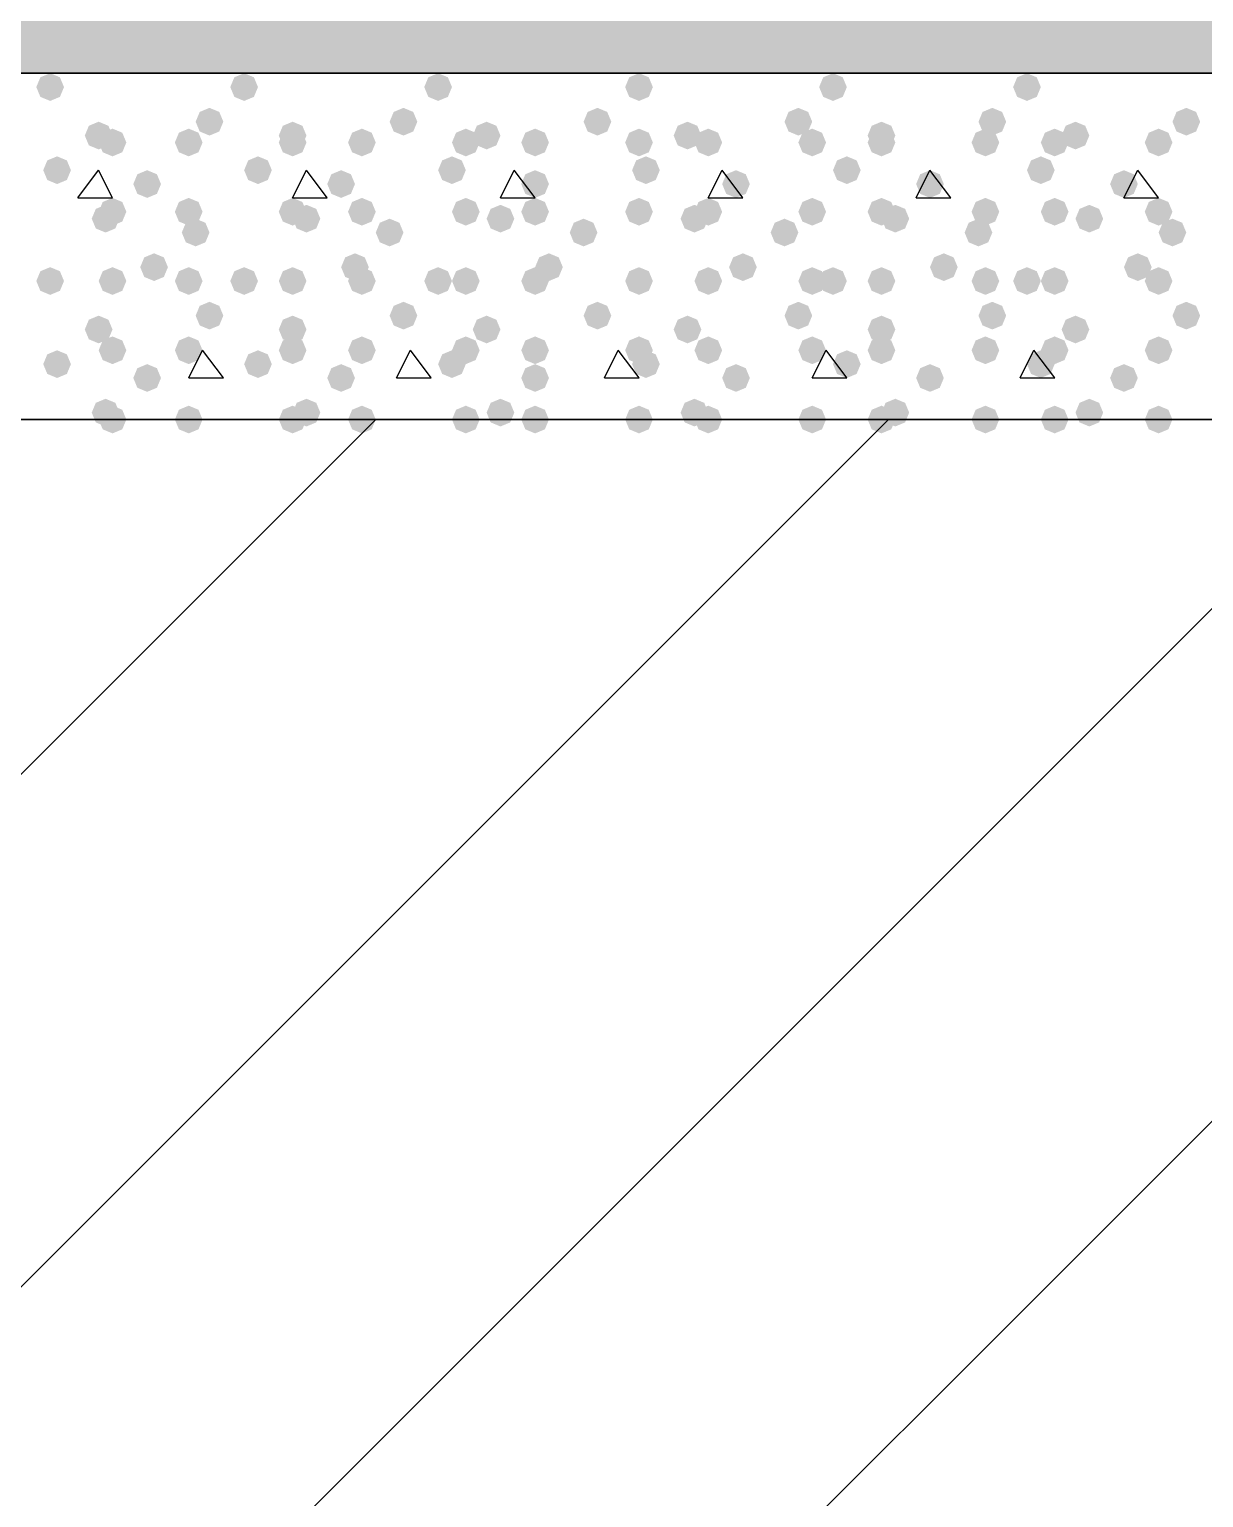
# Model space of a CAD drawing. Header units: millimetres. Extents: x 0 to 420, y 0 to 297.
# Drawn here: x 221.57 to 228.75, y 157.24 to 166.21 of the extents above; entities that cross this region are included whole.
import ezdxf

# ---------------------------------------------------------------- set-up
doc = ezdxf.new("R2010")
doc.units = ezdxf.units.MM
doc.layers.get('0').update_dxf_attribs({"linetype": 'CONTINUOUS'})

msp = doc.modelspace()

# ---------------------------------------------------------------- hatches: boundary and pattern name
at = {"true_color": 0x000008}
h = msp.add_hatch(color=0, dxfattribs=at)
h.paths.add_polyline_path([(378.544667, 177.927), (32.469667, 177.927), (378.544667, 165.946667)], flags=0)
h.paths.add_polyline_path([(32.469667, 177.927), (378.544667, 165.946667), (32.469667, 165.946667)], flags=0)
for points in [[(221.784333, 165.862), (221.759462, 165.802204), (221.699667, 165.777333), (221.639871, 165.802204), (221.615, 165.862), (221.639871, 165.921796), (221.699667, 165.946667), (221.759462, 165.921796)], [(222.969667, 165.862), (222.944796, 165.802204), (222.885, 165.777333), (222.825204, 165.802204), (222.800333, 165.862), (222.825204, 165.921796), (222.885, 165.946667), (222.944796, 165.921796)], [(224.155, 165.862), (224.130129, 165.802204), (224.070333, 165.777333), (224.010538, 165.802204), (223.985667, 165.862), (224.010537, 165.921796), (224.070333, 165.946667), (224.130129, 165.921796)], [(225.382667, 165.862), (225.357796, 165.802204), (225.298, 165.777333), (225.238204, 165.802204), (225.213333, 165.862), (225.238204, 165.921796), (225.298, 165.946667), (225.357796, 165.921796)], [(226.568, 165.862), (226.543129, 165.802204), (226.483333, 165.777333), (226.423538, 165.802204), (226.398667, 165.862), (226.423537, 165.921796), (226.483333, 165.946667), (226.543129, 165.921796)], [(227.753333, 165.862), (227.728462, 165.802204), (227.668667, 165.777333), (227.608871, 165.802204), (227.584, 165.862), (227.608871, 165.921796), (227.668667, 165.946667), (227.728462, 165.921796)], [(222.758, 165.650333), (222.733129, 165.590537), (222.673333, 165.565667), (222.613538, 165.590537), (222.588667, 165.650333), (222.613537, 165.710129), (222.673333, 165.735), (222.733129, 165.710129)], [(223.943333, 165.650333), (223.918462, 165.590537), (223.858667, 165.565667), (223.798871, 165.590537), (223.774, 165.650333), (223.798871, 165.710129), (223.858667, 165.735), (223.918462, 165.710129)], [(225.128667, 165.650333), (225.103796, 165.590537), (225.044, 165.565667), (224.984204, 165.590537), (224.959333, 165.650333), (224.984204, 165.710129), (225.044, 165.735), (225.103796, 165.710129)], [(226.356333, 165.650333), (226.331462, 165.590537), (226.271667, 165.565667), (226.211871, 165.590537), (226.187, 165.650333), (226.211871, 165.710129), (226.271667, 165.735), (226.331462, 165.710129)], [(227.541667, 165.650333), (227.516796, 165.590537), (227.457, 165.565667), (227.397204, 165.590537), (227.372333, 165.650333), (227.397204, 165.710129), (227.457, 165.735), (227.516796, 165.710129)], [(228.727, 165.650333), (228.702129, 165.590537), (228.642333, 165.565667), (228.582538, 165.590537), (228.557667, 165.650333), (228.582537, 165.710129), (228.642333, 165.735), (228.702129, 165.710129)], [(222.080667, 165.565667), (222.055796, 165.505871), (221.996, 165.481), (221.936204, 165.505871), (221.911333, 165.565667), (221.936204, 165.625462), (221.996, 165.650333), (222.055796, 165.625463)], [(222.165333, 165.523333), (222.140462, 165.463537), (222.080667, 165.438667), (222.020871, 165.463537), (221.996, 165.523333), (222.020871, 165.583129), (222.080667, 165.608), (222.140462, 165.583129)], [(222.631, 165.523333), (222.606129, 165.463537), (222.546333, 165.438667), (222.486538, 165.463537), (222.461667, 165.523333), (222.486537, 165.583129), (222.546333, 165.608), (222.606129, 165.583129)], [(223.266, 165.565667), (223.241129, 165.505871), (223.181333, 165.481), (223.121538, 165.505871), (223.096667, 165.565667), (223.121537, 165.625462), (223.181333, 165.650333), (223.241129, 165.625463)], [(223.266, 165.523333), (223.241129, 165.463537), (223.181333, 165.438667), (223.121538, 165.463537), (223.096667, 165.523333), (223.121537, 165.583129), (223.181333, 165.608), (223.241129, 165.583129)], [(223.689333, 165.523333), (223.664463, 165.463537), (223.604667, 165.438667), (223.544871, 165.463537), (223.52, 165.523333), (223.544871, 165.583129), (223.604667, 165.608), (223.664462, 165.583129)], [(224.324333, 165.523333), (224.299463, 165.463537), (224.239667, 165.438667), (224.179871, 165.463537), (224.155, 165.523333), (224.179871, 165.583129), (224.239667, 165.608), (224.299462, 165.583129)], [(224.451333, 165.565667), (224.426462, 165.505871), (224.366667, 165.481), (224.306871, 165.505871), (224.282, 165.565667), (224.306871, 165.625462), (224.366667, 165.650333), (224.426462, 165.625463)], [(224.747667, 165.523333), (224.722796, 165.463537), (224.663, 165.438667), (224.603204, 165.463537), (224.578333, 165.523333), (224.603204, 165.583129), (224.663, 165.608), (224.722796, 165.583129)], [(225.382667, 165.523333), (225.357796, 165.463537), (225.298, 165.438667), (225.238204, 165.463537), (225.213333, 165.523333), (225.238204, 165.583129), (225.298, 165.608), (225.357796, 165.583129)], [(225.679, 165.565667), (225.654129, 165.505871), (225.594333, 165.481), (225.534538, 165.505871), (225.509667, 165.565667), (225.534537, 165.625462), (225.594333, 165.650333), (225.654129, 165.625463)], [(225.806, 165.523333), (225.781129, 165.463537), (225.721333, 165.438667), (225.661538, 165.463537), (225.636667, 165.523333), (225.661537, 165.583129), (225.721333, 165.608), (225.781129, 165.583129)], [(226.441, 165.523333), (226.416129, 165.463537), (226.356333, 165.438667), (226.296538, 165.463537), (226.271667, 165.523333), (226.296537, 165.583129), (226.356333, 165.608), (226.416129, 165.583129)], [(226.864333, 165.565667), (226.839463, 165.505871), (226.779667, 165.481), (226.719871, 165.505871), (226.695, 165.565667), (226.719871, 165.625462), (226.779667, 165.650333), (226.839462, 165.625463)], [(226.864333, 165.523333), (226.839463, 165.463537), (226.779667, 165.438667), (226.719871, 165.463537), (226.695, 165.523333), (226.719871, 165.583129), (226.779667, 165.608), (226.839462, 165.583129)], [(227.499333, 165.523333), (227.474463, 165.463537), (227.414667, 165.438667), (227.354871, 165.463537), (227.33, 165.523333), (227.354871, 165.583129), (227.414667, 165.608), (227.474462, 165.583129)], [(227.922667, 165.523333), (227.897796, 165.463537), (227.838, 165.438667), (227.778204, 165.463537), (227.753333, 165.523333), (227.778204, 165.583129), (227.838, 165.608), (227.897796, 165.583129)], [(228.049667, 165.565667), (228.024796, 165.505871), (227.965, 165.481), (227.905204, 165.505871), (227.880333, 165.565667), (227.905204, 165.625462), (227.965, 165.650333), (228.024796, 165.625463)], [(228.557667, 165.523333), (228.532796, 165.463537), (228.473, 165.438667), (228.413204, 165.463537), (228.388333, 165.523333), (228.413204, 165.583129), (228.473, 165.608), (228.532796, 165.583129)], [(221.826667, 165.354), (221.801796, 165.294204), (221.742, 165.269333), (221.682204, 165.294204), (221.657333, 165.354), (221.682204, 165.413796), (221.742, 165.438667), (221.801796, 165.413796)], [(223.054333, 165.354), (223.029462, 165.294204), (222.969667, 165.269333), (222.909871, 165.294204), (222.885, 165.354), (222.909871, 165.413796), (222.969667, 165.438667), (223.029462, 165.413796)], [(224.239667, 165.354), (224.214796, 165.294204), (224.155, 165.269333), (224.095204, 165.294204), (224.070333, 165.354), (224.095204, 165.413796), (224.155, 165.438667), (224.214796, 165.413796)], [(225.425, 165.354), (225.400129, 165.294204), (225.340333, 165.269333), (225.280538, 165.294204), (225.255667, 165.354), (225.280537, 165.413796), (225.340333, 165.438667), (225.400129, 165.413796)], [(226.652667, 165.354), (226.627796, 165.294204), (226.568, 165.269333), (226.508204, 165.294204), (226.483333, 165.354), (226.508204, 165.413796), (226.568, 165.438667), (226.627796, 165.413796)], [(227.838, 165.354), (227.813129, 165.294204), (227.753333, 165.269333), (227.693537, 165.294204), (227.668667, 165.354), (227.693537, 165.413796), (227.753333, 165.438667), (227.813129, 165.413796)], [(222.377, 165.269333), (222.352129, 165.209537), (222.292333, 165.184667), (222.232537, 165.209537), (222.207667, 165.269333), (222.232537, 165.329129), (222.292333, 165.354), (222.352129, 165.329129)], [(223.562333, 165.269333), (223.537463, 165.209537), (223.477667, 165.184667), (223.417871, 165.209537), (223.393, 165.269333), (223.417871, 165.329129), (223.477667, 165.354), (223.537462, 165.329129)], [(224.747667, 165.269333), (224.722796, 165.209537), (224.663, 165.184667), (224.603204, 165.209537), (224.578333, 165.269333), (224.603204, 165.329129), (224.663, 165.354), (224.722796, 165.329129)], [(225.975333, 165.269333), (225.950462, 165.209537), (225.890667, 165.184667), (225.830871, 165.209537), (225.806, 165.269333), (225.830871, 165.329129), (225.890667, 165.354), (225.950462, 165.329129)], [(227.160667, 165.269333), (227.135796, 165.209537), (227.076, 165.184667), (227.016204, 165.209537), (226.991333, 165.269333), (227.016204, 165.329129), (227.076, 165.354), (227.135796, 165.329129)], [(228.346, 165.269333), (228.321129, 165.209537), (228.261333, 165.184667), (228.201538, 165.209537), (228.176667, 165.269333), (228.201537, 165.329129), (228.261333, 165.354), (228.321129, 165.329129)], [(222.123, 165.057667), (222.098129, 164.997871), (222.038333, 164.973), (221.978538, 164.997871), (221.953667, 165.057667), (221.978537, 165.117462), (222.038333, 165.142333), (222.098129, 165.117463)], [(222.165333, 165.1), (222.140462, 165.040204), (222.080667, 165.015333), (222.020871, 165.040204), (221.996, 165.1), (222.020871, 165.159796), (222.080667, 165.184667), (222.140462, 165.159796)], [(222.631, 165.1), (222.606129, 165.040204), (222.546333, 165.015333), (222.486538, 165.040204), (222.461667, 165.1), (222.486537, 165.159796), (222.546333, 165.184667), (222.606129, 165.159796)], [(223.266, 165.1), (223.241129, 165.040204), (223.181333, 165.015333), (223.121538, 165.040204), (223.096667, 165.1), (223.121537, 165.159796), (223.181333, 165.184667), (223.241129, 165.159796)], [(223.350667, 165.057667), (223.325796, 164.997871), (223.266, 164.973), (223.206204, 164.997871), (223.181333, 165.057667), (223.206204, 165.117462), (223.266, 165.142333), (223.325796, 165.117463)], [(223.689333, 165.1), (223.664463, 165.040204), (223.604667, 165.015333), (223.544871, 165.040204), (223.52, 165.1), (223.544871, 165.159796), (223.604667, 165.184667), (223.664462, 165.159796)], [(224.324333, 165.1), (224.299463, 165.040204), (224.239667, 165.015333), (224.179871, 165.040204), (224.155, 165.1), (224.179871, 165.159796), (224.239667, 165.184667), (224.299462, 165.159796)], [(224.536, 165.057667), (224.511129, 164.997871), (224.451333, 164.973), (224.391538, 164.997871), (224.366667, 165.057667), (224.391537, 165.117462), (224.451333, 165.142333), (224.511129, 165.117463)], [(224.747667, 165.1), (224.722796, 165.040204), (224.663, 165.015333), (224.603204, 165.040204), (224.578333, 165.1), (224.603204, 165.159796), (224.663, 165.184667), (224.722796, 165.159796)], [(225.382667, 165.1), (225.357796, 165.040204), (225.298, 165.015333), (225.238204, 165.040204), (225.213333, 165.1), (225.238204, 165.159796), (225.298, 165.184667), (225.357796, 165.159796)], [(225.721333, 165.057667), (225.696463, 164.997871), (225.636667, 164.973), (225.576871, 164.997871), (225.552, 165.057667), (225.576871, 165.117462), (225.636667, 165.142333), (225.696462, 165.117463)], [(225.806, 165.1), (225.781129, 165.040204), (225.721333, 165.015333), (225.661538, 165.040204), (225.636667, 165.1), (225.661537, 165.159796), (225.721333, 165.184667), (225.781129, 165.159796)], [(226.441, 165.1), (226.416129, 165.040204), (226.356333, 165.015333), (226.296538, 165.040204), (226.271667, 165.1), (226.296537, 165.159796), (226.356333, 165.184667), (226.416129, 165.159796)], [(226.864333, 165.1), (226.839463, 165.040204), (226.779667, 165.015333), (226.719871, 165.040204), (226.695, 165.1), (226.719871, 165.159796), (226.779667, 165.184667), (226.839462, 165.159796)], [(226.949, 165.057667), (226.924129, 164.997871), (226.864333, 164.973), (226.804538, 164.997871), (226.779667, 165.057667), (226.804537, 165.117462), (226.864333, 165.142333), (226.924129, 165.117463)], [(227.499333, 165.1), (227.474463, 165.040204), (227.414667, 165.015333), (227.354871, 165.040204), (227.33, 165.1), (227.354871, 165.159796), (227.414667, 165.184667), (227.474462, 165.159796)], [(227.922667, 165.1), (227.897796, 165.040204), (227.838, 165.015333), (227.778204, 165.040204), (227.753333, 165.1), (227.778204, 165.159796), (227.838, 165.184667), (227.897796, 165.159796)], [(228.134333, 165.057667), (228.109463, 164.997871), (228.049667, 164.973), (227.989871, 164.997871), (227.965, 165.057667), (227.989871, 165.117462), (228.049667, 165.142333), (228.109462, 165.117463)], [(228.557667, 165.1), (228.532796, 165.040204), (228.473, 165.015333), (228.413204, 165.040204), (228.388333, 165.1), (228.413204, 165.159796), (228.473, 165.184667), (228.532796, 165.159796)], [(222.673333, 164.973), (222.648462, 164.913204), (222.588667, 164.888333), (222.528871, 164.913204), (222.504, 164.973), (222.528871, 165.032796), (222.588667, 165.057667), (222.648462, 165.032796)], [(223.858667, 164.973), (223.833796, 164.913204), (223.774, 164.888333), (223.714204, 164.913204), (223.689333, 164.973), (223.714204, 165.032796), (223.774, 165.057667), (223.833796, 165.032796)], [(225.044, 164.973), (225.019129, 164.913204), (224.959333, 164.888333), (224.899538, 164.913204), (224.874667, 164.973), (224.899537, 165.032796), (224.959333, 165.057667), (225.019129, 165.032796)], [(226.271667, 164.973), (226.246796, 164.913204), (226.187, 164.888333), (226.127204, 164.913204), (226.102333, 164.973), (226.127204, 165.032796), (226.187, 165.057667), (226.246796, 165.032796)], [(227.457, 164.973), (227.432129, 164.913204), (227.372333, 164.888333), (227.312537, 164.913204), (227.287667, 164.973), (227.312537, 165.032796), (227.372333, 165.057667), (227.432129, 165.032796)], [(228.642333, 164.973), (228.617462, 164.913204), (228.557667, 164.888333), (228.497871, 164.913204), (228.473, 164.973), (228.497871, 165.032796), (228.557667, 165.057667), (228.617462, 165.032796)], [(222.419333, 164.761333), (222.394463, 164.701537), (222.334667, 164.676667), (222.274871, 164.701537), (222.25, 164.761333), (222.274871, 164.821129), (222.334667, 164.846), (222.394462, 164.821129)], [(223.647, 164.761333), (223.622129, 164.701537), (223.562333, 164.676667), (223.502537, 164.701537), (223.477667, 164.761333), (223.502537, 164.821129), (223.562333, 164.846), (223.622129, 164.821129)], [(224.832333, 164.761333), (224.807462, 164.701537), (224.747667, 164.676667), (224.687871, 164.701537), (224.663, 164.761333), (224.687871, 164.821129), (224.747667, 164.846), (224.807462, 164.821129)], [(226.017667, 164.761333), (225.992796, 164.701537), (225.933, 164.676667), (225.873204, 164.701537), (225.848333, 164.761333), (225.873204, 164.821129), (225.933, 164.846), (225.992796, 164.821129)], [(227.245333, 164.761333), (227.220462, 164.701537), (227.160667, 164.676667), (227.100871, 164.701537), (227.076, 164.761333), (227.100871, 164.821129), (227.160667, 164.846), (227.220462, 164.821129)], [(228.430667, 164.761333), (228.405796, 164.701537), (228.346, 164.676667), (228.286204, 164.701537), (228.261333, 164.761333), (228.286204, 164.821129), (228.346, 164.846), (228.405796, 164.821129)], [(221.784333, 164.676667), (221.759462, 164.616871), (221.699667, 164.592), (221.639871, 164.616871), (221.615, 164.676667), (221.639871, 164.736462), (221.699667, 164.761333), (221.759462, 164.736463)], [(222.165333, 164.676667), (222.140462, 164.616871), (222.080667, 164.592), (222.020871, 164.616871), (221.996, 164.676667), (222.020871, 164.736462), (222.080667, 164.761333), (222.140462, 164.736463)], [(222.631, 164.676667), (222.606129, 164.616871), (222.546333, 164.592), (222.486538, 164.616871), (222.461667, 164.676667), (222.486537, 164.736462), (222.546333, 164.761333), (222.606129, 164.736463)], [(222.969667, 164.676667), (222.944796, 164.616871), (222.885, 164.592), (222.825204, 164.616871), (222.800333, 164.676667), (222.825204, 164.736462), (222.885, 164.761333), (222.944796, 164.736463)], [(223.266, 164.676667), (223.241129, 164.616871), (223.181333, 164.592), (223.121538, 164.616871), (223.096667, 164.676667), (223.121537, 164.736462), (223.181333, 164.761333), (223.241129, 164.736463)], [(223.689333, 164.676667), (223.664463, 164.616871), (223.604667, 164.592), (223.544871, 164.616871), (223.52, 164.676667), (223.544871, 164.736462), (223.604667, 164.761333), (223.664462, 164.736463)], [(224.155, 164.676667), (224.130129, 164.616871), (224.070333, 164.592), (224.010538, 164.616871), (223.985667, 164.676667), (224.010537, 164.736462), (224.070333, 164.761333), (224.130129, 164.736463)], [(224.324333, 164.676667), (224.299463, 164.616871), (224.239667, 164.592), (224.179871, 164.616871), (224.155, 164.676667), (224.179871, 164.736462), (224.239667, 164.761333), (224.299462, 164.736463)], [(224.747667, 164.676667), (224.722796, 164.616871), (224.663, 164.592), (224.603204, 164.616871), (224.578333, 164.676667), (224.603204, 164.736462), (224.663, 164.761333), (224.722796, 164.736463)], [(225.382667, 164.676667), (225.357796, 164.616871), (225.298, 164.592), (225.238204, 164.616871), (225.213333, 164.676667), (225.238204, 164.736462), (225.298, 164.761333), (225.357796, 164.736463)], [(225.382667, 164.676667), (225.357796, 164.616871), (225.298, 164.592), (225.238204, 164.616871), (225.213333, 164.676667), (225.238204, 164.736462), (225.298, 164.761333), (225.357796, 164.736463)], [(225.806, 164.676667), (225.781129, 164.616871), (225.721333, 164.592), (225.661538, 164.616871), (225.636667, 164.676667), (225.661537, 164.736462), (225.721333, 164.761333), (225.781129, 164.736463)], [(226.441, 164.676667), (226.416129, 164.616871), (226.356333, 164.592), (226.296538, 164.616871), (226.271667, 164.676667), (226.296537, 164.736462), (226.356333, 164.761333), (226.416129, 164.736463)], [(226.568, 164.676667), (226.543129, 164.616871), (226.483333, 164.592), (226.423538, 164.616871), (226.398667, 164.676667), (226.423537, 164.736462), (226.483333, 164.761333), (226.543129, 164.736463)], [(226.864333, 164.676667), (226.839463, 164.616871), (226.779667, 164.592), (226.719871, 164.616871), (226.695, 164.676667), (226.719871, 164.736462), (226.779667, 164.761333), (226.839462, 164.736463)], [(227.499333, 164.676667), (227.474463, 164.616871), (227.414667, 164.592), (227.354871, 164.616871), (227.33, 164.676667), (227.354871, 164.736462), (227.414667, 164.761333), (227.474462, 164.736463)], [(227.753333, 164.676667), (227.728462, 164.616871), (227.668667, 164.592), (227.608871, 164.616871), (227.584, 164.676667), (227.608871, 164.736462), (227.668667, 164.761333), (227.728462, 164.736463)], [(227.922667, 164.676667), (227.897796, 164.616871), (227.838, 164.592), (227.778204, 164.616871), (227.753333, 164.676667), (227.778204, 164.736462), (227.838, 164.761333), (227.897796, 164.736463)], [(228.557667, 164.676667), (228.532796, 164.616871), (228.473, 164.592), (228.413204, 164.616871), (228.388333, 164.676667), (228.413204, 164.736462), (228.473, 164.761333), (228.532796, 164.736463)], [(222.758, 164.465), (222.733129, 164.405204), (222.673333, 164.380333), (222.613538, 164.405204), (222.588667, 164.465), (222.613537, 164.524796), (222.673333, 164.549667), (222.733129, 164.524796)], [(223.943333, 164.465), (223.918462, 164.405204), (223.858667, 164.380333), (223.798871, 164.405204), (223.774, 164.465), (223.798871, 164.524796), (223.858667, 164.549667), (223.918462, 164.524796)], [(225.128667, 164.465), (225.103796, 164.405204), (225.044, 164.380333), (224.984204, 164.405204), (224.959333, 164.465), (224.984204, 164.524796), (225.044, 164.549667), (225.103796, 164.524796)], [(226.356333, 164.465), (226.331462, 164.405204), (226.271667, 164.380333), (226.211871, 164.405204), (226.187, 164.465), (226.211871, 164.524796), (226.271667, 164.549667), (226.331462, 164.524796)], [(227.541667, 164.465), (227.516796, 164.405204), (227.457, 164.380333), (227.397204, 164.405204), (227.372333, 164.465), (227.397204, 164.524796), (227.457, 164.549667), (227.516796, 164.524796)], [(228.727, 164.465), (228.702129, 164.405204), (228.642333, 164.380333), (228.582538, 164.405204), (228.557667, 164.465), (228.582537, 164.524796), (228.642333, 164.549667), (228.702129, 164.524796)], [(222.080667, 164.380333), (222.055796, 164.320537), (221.996, 164.295667), (221.936204, 164.320537), (221.911333, 164.380333), (221.936204, 164.440129), (221.996, 164.465), (222.055796, 164.440129)], [(223.266, 164.380333), (223.241129, 164.320537), (223.181333, 164.295667), (223.121538, 164.320537), (223.096667, 164.380333), (223.121537, 164.440129), (223.181333, 164.465), (223.241129, 164.440129)], [(224.451333, 164.380333), (224.426462, 164.320537), (224.366667, 164.295667), (224.306871, 164.320537), (224.282, 164.380333), (224.306871, 164.440129), (224.366667, 164.465), (224.426462, 164.440129)], [(225.679, 164.380333), (225.654129, 164.320537), (225.594333, 164.295667), (225.534538, 164.320537), (225.509667, 164.380333), (225.534537, 164.440129), (225.594333, 164.465), (225.654129, 164.440129)], [(226.864333, 164.380333), (226.839463, 164.320537), (226.779667, 164.295667), (226.719871, 164.320537), (226.695, 164.380333), (226.719871, 164.440129), (226.779667, 164.465), (226.839462, 164.440129)], [(228.049667, 164.380333), (228.024796, 164.320537), (227.965, 164.295667), (227.905204, 164.320537), (227.880333, 164.380333), (227.905204, 164.440129), (227.965, 164.465), (228.024796, 164.440129)], [(222.165333, 164.253333), (222.140462, 164.193537), (222.080667, 164.168667), (222.020871, 164.193537), (221.996, 164.253333), (222.020871, 164.313129), (222.080667, 164.338), (222.140462, 164.313129)], [(222.631, 164.253333), (222.606129, 164.193537), (222.546333, 164.168667), (222.486538, 164.193537), (222.461667, 164.253333), (222.486537, 164.313129), (222.546333, 164.338), (222.606129, 164.313129)], [(223.266, 164.253333), (223.241129, 164.193537), (223.181333, 164.168667), (223.121538, 164.193537), (223.096667, 164.253333), (223.121537, 164.313129), (223.181333, 164.338), (223.241129, 164.313129)], [(223.689333, 164.253333), (223.664463, 164.193537), (223.604667, 164.168667), (223.544871, 164.193537), (223.52, 164.253333), (223.544871, 164.313129), (223.604667, 164.338), (223.664462, 164.313129)], [(224.324333, 164.253333), (224.299463, 164.193537), (224.239667, 164.168667), (224.179871, 164.193537), (224.155, 164.253333), (224.179871, 164.313129), (224.239667, 164.338), (224.299462, 164.313129)], [(224.747667, 164.253333), (224.722796, 164.193537), (224.663, 164.168667), (224.603204, 164.193537), (224.578333, 164.253333), (224.603204, 164.313129), (224.663, 164.338), (224.722796, 164.313129)], [(225.382667, 164.253333), (225.357796, 164.193537), (225.298, 164.168667), (225.238204, 164.193537), (225.213333, 164.253333), (225.238204, 164.313129), (225.298, 164.338), (225.357796, 164.313129)], [(225.806, 164.253333), (225.781129, 164.193537), (225.721333, 164.168667), (225.661538, 164.193537), (225.636667, 164.253333), (225.661537, 164.313129), (225.721333, 164.338), (225.781129, 164.313129)], [(226.441, 164.253333), (226.416129, 164.193537), (226.356333, 164.168667), (226.296538, 164.193537), (226.271667, 164.253333), (226.296537, 164.313129), (226.356333, 164.338), (226.416129, 164.313129)], [(226.864333, 164.253333), (226.839463, 164.193537), (226.779667, 164.168667), (226.719871, 164.193537), (226.695, 164.253333), (226.719871, 164.313129), (226.779667, 164.338), (226.839462, 164.313129)], [(227.499333, 164.253333), (227.474463, 164.193537), (227.414667, 164.168667), (227.354871, 164.193537), (227.33, 164.253333), (227.354871, 164.313129), (227.414667, 164.338), (227.474462, 164.313129)], [(227.922667, 164.253333), (227.897796, 164.193537), (227.838, 164.168667), (227.778204, 164.193537), (227.753333, 164.253333), (227.778204, 164.313129), (227.838, 164.338), (227.897796, 164.313129)], [(228.557667, 164.253333), (228.532796, 164.193537), (228.473, 164.168667), (228.413204, 164.193537), (228.388333, 164.253333), (228.413204, 164.313129), (228.473, 164.338), (228.532796, 164.313129)], [(221.826667, 164.168667), (221.801796, 164.108871), (221.742, 164.084), (221.682204, 164.108871), (221.657333, 164.168667), (221.682204, 164.228462), (221.742, 164.253333), (221.801796, 164.228463)], [(223.054333, 164.168667), (223.029462, 164.108871), (222.969667, 164.084), (222.909871, 164.108871), (222.885, 164.168667), (222.909871, 164.228462), (222.969667, 164.253333), (223.029462, 164.228463)], [(224.239667, 164.168667), (224.214796, 164.108871), (224.155, 164.084), (224.095204, 164.108871), (224.070333, 164.168667), (224.095204, 164.228462), (224.155, 164.253333), (224.214796, 164.228463)], [(225.425, 164.168667), (225.400129, 164.108871), (225.340333, 164.084), (225.280538, 164.108871), (225.255667, 164.168667), (225.280537, 164.228462), (225.340333, 164.253333), (225.400129, 164.228463)], [(226.652667, 164.168667), (226.627796, 164.108871), (226.568, 164.084), (226.508204, 164.108871), (226.483333, 164.168667), (226.508204, 164.228462), (226.568, 164.253333), (226.627796, 164.228463)], [(227.838, 164.168667), (227.813129, 164.108871), (227.753333, 164.084), (227.693537, 164.108871), (227.668667, 164.168667), (227.693537, 164.228462), (227.753333, 164.253333), (227.813129, 164.228463)], [(222.377, 164.084), (222.352129, 164.024204), (222.292333, 163.999333), (222.232537, 164.024204), (222.207667, 164.084), (222.232537, 164.143796), (222.292333, 164.168667), (222.352129, 164.143796)], [(223.562333, 164.084), (223.537463, 164.024204), (223.477667, 163.999333), (223.417871, 164.024204), (223.393, 164.084), (223.417871, 164.143796), (223.477667, 164.168667), (223.537462, 164.143796)], [(224.747667, 164.084), (224.722796, 164.024204), (224.663, 163.999333), (224.603204, 164.024204), (224.578333, 164.084), (224.603204, 164.143796), (224.663, 164.168667), (224.722796, 164.143796)], [(225.975333, 164.084), (225.950462, 164.024204), (225.890667, 163.999333), (225.830871, 164.024204), (225.806, 164.084), (225.830871, 164.143796), (225.890667, 164.168667), (225.950462, 164.143796)], [(227.160667, 164.084), (227.135796, 164.024204), (227.076, 163.999333), (227.016204, 164.024204), (226.991333, 164.084), (227.016204, 164.143796), (227.076, 164.168667), (227.135796, 164.143796)], [(228.346, 164.084), (228.321129, 164.024204), (228.261333, 163.999333), (228.201538, 164.024204), (228.176667, 164.084), (228.201537, 164.143796), (228.261333, 164.168667), (228.321129, 164.143796)], [(222.123, 163.872333), (222.098129, 163.812537), (222.038333, 163.787667), (221.978538, 163.812537), (221.953667, 163.872333), (221.978537, 163.932129), (222.038333, 163.957), (222.098129, 163.932129)], [(222.165333, 163.83), (222.140462, 163.770204), (222.080667, 163.745333), (222.020871, 163.770204), (221.996, 163.83), (222.020871, 163.889796), (222.080667, 163.914667), (222.140462, 163.889796)], [(222.631, 163.83), (222.606129, 163.770204), (222.546333, 163.745333), (222.486538, 163.770204), (222.461667, 163.83), (222.486537, 163.889796), (222.546333, 163.914667), (222.606129, 163.889796)], [(223.266, 163.83), (223.241129, 163.770204), (223.181333, 163.745333), (223.121538, 163.770204), (223.096667, 163.83), (223.121537, 163.889796), (223.181333, 163.914667), (223.241129, 163.889796)], [(223.350667, 163.872333), (223.325796, 163.812537), (223.266, 163.787667), (223.206204, 163.812537), (223.181333, 163.872333), (223.206204, 163.932129), (223.266, 163.957), (223.325796, 163.932129)], [(223.689333, 163.83), (223.664463, 163.770204), (223.604667, 163.745333), (223.544871, 163.770204), (223.52, 163.83), (223.544871, 163.889796), (223.604667, 163.914667), (223.664462, 163.889796)], [(224.324333, 163.83), (224.299463, 163.770204), (224.239667, 163.745333), (224.179871, 163.770204), (224.155, 163.83), (224.179871, 163.889796), (224.239667, 163.914667), (224.299462, 163.889796)], [(224.536, 163.872333), (224.511129, 163.812537), (224.451333, 163.787667), (224.391538, 163.812537), (224.366667, 163.872333), (224.391537, 163.932129), (224.451333, 163.957), (224.511129, 163.932129)], [(224.747667, 163.83), (224.722796, 163.770204), (224.663, 163.745333), (224.603204, 163.770204), (224.578333, 163.83), (224.603204, 163.889796), (224.663, 163.914667), (224.722796, 163.889796)], [(225.382667, 163.83), (225.357796, 163.770204), (225.298, 163.745333), (225.238204, 163.770204), (225.213333, 163.83), (225.238204, 163.889796), (225.298, 163.914667), (225.357796, 163.889796)], [(225.721333, 163.872333), (225.696463, 163.812537), (225.636667, 163.787667), (225.576871, 163.812537), (225.552, 163.872333), (225.576871, 163.932129), (225.636667, 163.957), (225.696462, 163.932129)], [(225.806, 163.83), (225.781129, 163.770204), (225.721333, 163.745333), (225.661538, 163.770204), (225.636667, 163.83), (225.661537, 163.889796), (225.721333, 163.914667), (225.781129, 163.889796)], [(226.441, 163.83), (226.416129, 163.770204), (226.356333, 163.745333), (226.296538, 163.770204), (226.271667, 163.83), (226.296537, 163.889796), (226.356333, 163.914667), (226.416129, 163.889796)], [(226.864333, 163.83), (226.839463, 163.770204), (226.779667, 163.745333), (226.719871, 163.770204), (226.695, 163.83), (226.719871, 163.889796), (226.779667, 163.914667), (226.839462, 163.889796)], [(226.949, 163.872333), (226.924129, 163.812537), (226.864333, 163.787667), (226.804538, 163.812537), (226.779667, 163.872333), (226.804537, 163.932129), (226.864333, 163.957), (226.924129, 163.932129)], [(227.499333, 163.83), (227.474463, 163.770204), (227.414667, 163.745333), (227.354871, 163.770204), (227.33, 163.83), (227.354871, 163.889796), (227.414667, 163.914667), (227.474462, 163.889796)], [(227.922667, 163.83), (227.897796, 163.770204), (227.838, 163.745333), (227.778204, 163.770204), (227.753333, 163.83), (227.778204, 163.889796), (227.838, 163.914667), (227.897796, 163.889796)], [(228.134333, 163.872333), (228.109463, 163.812537), (228.049667, 163.787667), (227.989871, 163.812537), (227.965, 163.872333), (227.989871, 163.932129), (228.049667, 163.957), (228.109462, 163.932129)], [(228.557667, 163.83), (228.532796, 163.770204), (228.473, 163.745333), (228.413204, 163.770204), (228.388333, 163.83), (228.413204, 163.889796), (228.473, 163.914667), (228.532796, 163.889796)]]:
    msp.add_hatch(color=0, dxfattribs=at).paths.add_polyline_path(points, flags=0)

# ---------------------------------------------------------------- linework, layer by layer
at = {"color": 0, "true_color": 0x000008}
msp.add_lwpolyline([(32.469667, 177.927), (378.544667, 165.946667), (32.469667, 165.946667)], close=True, dxfattribs=at)
at = {"color": 0, "true_color": 0x000007}
msp.add_lwpolyline([(31.369, 142.621), (31.369, 165.946667), (379.603, 165.946667), (379.603, 142.621), (217.17, 142.621), (217.17, 121.454333), (193.844333, 121.454333), (193.844333, 142.621)], close=True, dxfattribs=at)
msp.add_lwpolyline([(31.369, 142.621), (31.369, 165.946667), (379.603, 165.946667), (379.603, 142.621), (217.17, 142.621), (217.17, 121.454333), (193.844333, 121.454333), (193.844333, 142.621)], close=True, dxfattribs=at)
for points in [[(236.22, 165.946667), (217.17, 165.946667)], [(217.17, 163.83), (236.22, 163.83)]]:
    msp.add_lwpolyline(points, dxfattribs=at)
at = {"color": 0, "true_color": 0x000008}
for points in [[(221.869, 165.184667), (221.996, 165.354)], [(222.080667, 165.184667), (221.996, 165.354)], [(223.181333, 165.184667), (223.266, 165.354)], [(223.393, 165.184667), (223.266, 165.354)], [(224.451333, 165.184667), (224.536, 165.354)], [(224.663, 165.184667), (224.536, 165.354)], [(225.721333, 165.184667), (225.806, 165.354)], [(225.933, 165.184667), (225.806, 165.354)], [(226.991333, 165.184667), (227.076, 165.354)], [(227.203, 165.184667), (227.076, 165.354)], [(228.261333, 165.184667), (228.346, 165.354)], [(228.473, 165.184667), (228.346, 165.354)], [(221.869, 165.184667), (222.080667, 165.184667)], [(223.181333, 165.184667), (223.393, 165.184667)], [(224.451333, 165.184667), (224.663, 165.184667)], [(225.721333, 165.184667), (225.933, 165.184667)], [(226.991333, 165.184667), (227.203, 165.184667)], [(228.261333, 165.184667), (228.473, 165.184667)], [(222.546333, 164.084), (222.631, 164.253333)], [(222.758, 164.084), (222.631, 164.253333)], [(223.816333, 164.084), (223.901, 164.253333)], [(224.028, 164.084), (223.901, 164.253333)], [(225.086333, 164.084), (225.171, 164.253333)], [(225.298, 164.084), (225.171, 164.253333)], [(226.356333, 164.084), (226.441, 164.253333)], [(226.568, 164.084), (226.441, 164.253333)], [(227.626333, 164.084), (227.711, 164.253333)], [(227.838, 164.084), (227.711, 164.253333)], [(222.546333, 164.084), (222.758, 164.084)], [(223.816333, 164.084), (224.028, 164.084)], [(225.086333, 164.084), (225.298, 164.084)], [(226.356333, 164.084), (226.568, 164.084)], [(227.626333, 164.084), (227.838, 164.084)]]:
    msp.add_lwpolyline(points, dxfattribs=at)
at = {"color": 0, "true_color": 0x0000fd}
msp.add_lwpolyline([(215.053333, 144.737667), (377.486333, 144.737667), (377.486333, 163.83), (33.528, 163.83), (33.528, 144.737667), (195.961, 144.737667), (195.961, 123.571), (215.053333, 123.571)], close=True, dxfattribs=at)
at = {"color": 0, "true_color": 0x000003}
for points in [[(195.961001, 126.703666), (233.087334, 163.829999)], [(200.067334, 140.207999), (223.689334, 163.829999)], [(200.067334, 137.075333), (226.822001, 163.829999)], [(200.067334, 133.942666), (229.954667, 163.829999)]]:
    msp.add_lwpolyline(points, dxfattribs=at)

doc.saveas('drawing.dxf')
